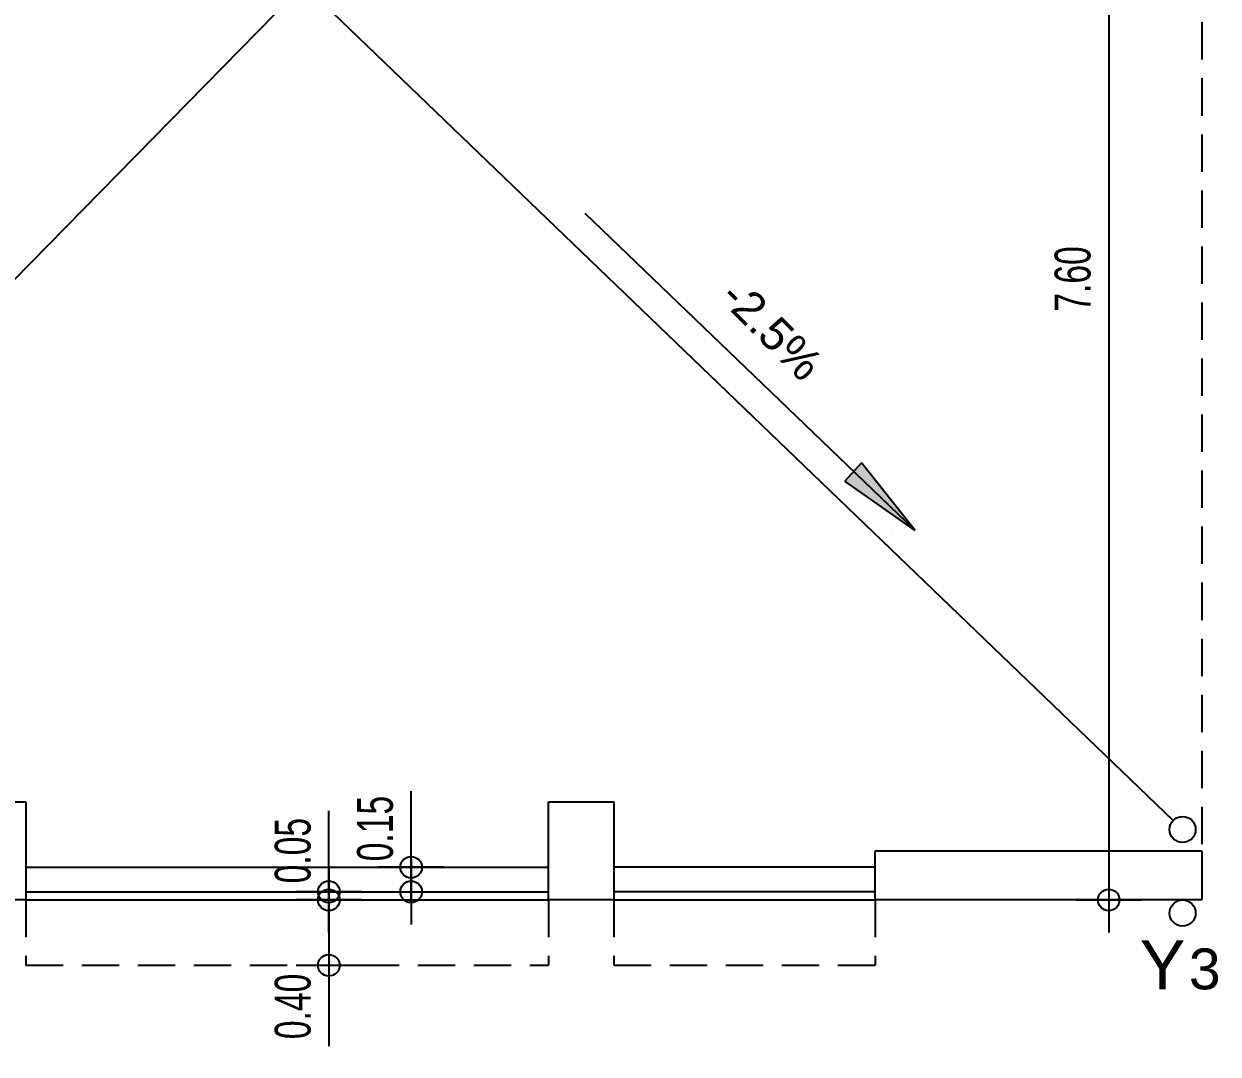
# Model space of a CAD drawing. Header units: metres. Extents: x 0 to 132, y -109 to 310.
# Drawn here: x 26.01 to 33.32, y 248.98 to 255.28 of the extents above; entities that cross this region are included whole.
import ezdxf

# ---------------------------------------------------------------- set-up
doc = ezdxf.new("R2010")
doc.units = ezdxf.units.M
doc.header["$LTSCALE"] = 0.036
doc.linetypes.add('HIDDEN', pattern=[9.525, 6.35, -3.175])
doc.layers.get('Defpoints').update_dxf_attribs({"color": 252})
doc.layers.add('arxitek doma', color=254, linetype='Continuous')
doc.layers.add('DIMBLK', color=252, linetype='Continuous')
doc.styles.add('COMU-C', font='ugcompl.shx', dxfattribs={"width": 0.7})
doc.styles.add('COMU-N', font='arial.ttf')
doc.styles.get("Standard").update_dxf_attribs({"font": 'arial.ttf'})
doc.dimstyles.new('Copy of CADWDOT', dxfattribs={"dimscale": 0.1, "dimtxt": 2.2, "dimasz": 0.08, "dimexe": 2, "dimexo": 0, "dimgap": 0.09, "dimtad": 0, "dimrnd": 0.001, "dimzin": 0, "dimdsep": 46, "dimtxsty": 'COMU-C', "dimblk": 'ARTDIM', "dimcen": 0, "dimdle": 0.05, "dimse1": 1, "dimse2": 1, "dimclrd": 11, "dimclrt": 11, "dimadec": 0, "dimazin": 0, "dimtfac": 1, "dimtmove": 0, "dimatfit": 3, "dimldrblk": 'ARTDIM', "dimfxl": 1, "dimtvp": 0.9999, "dimtolj": 1, "dimtzin": 0, "dimarcsym": 0})

# ---------------------------------------------------------------- blocks, each defined once
blk = doc.blocks.new('ARTDIM')
at = {"layer": 'DIMBLK'}
for p, q in [((0, -24.9975), (0, 24.9975)), ((-24.9975, 0), (24.9975, 0))]:
    blk.add_line(p, q, dxfattribs=at)
blk.add_circle((0, 0), 8.25, dxfattribs=at)
blk = doc.blocks.new('*D1163')
at = {"layer": 'arxitek doma', "color": 11, "lineweight": -2}
blk.add_line((32.6483, 257.5156), (32.6483, 249.9316), dxfattribs=at)
at = {"layer": 'Defpoints', "color": 0, "transparency": 16777216}
for p in [(33.7182, 257.5236), (32.6483, 249.9236), (33.7182, 249.9236)]:
    blk.add_point(p, dxfattribs=at)
at = {"layer": 'arxitek doma', "color": 11, "lineweight": -2, "xscale": 0.008, "yscale": 0.008, "zscale": 0.008}
for p, rotation in [((32.6483, 257.5236), 90), ((32.6483, 249.9236), 270)]:
    blk.add_blockref('ARTDIM', p, dxfattribs=dict(at, rotation=rotation))
at = {"layer": 'arxitek doma', "color": 11, "insert": (32.4283, 253.7236), "char_height": 0.22, "attachment_point": 5, "rotation": 90, "style": 'COMU-C'}
blk.add_mtext('\\A1;7.60', dxfattribs=at)
blk = doc.blocks.new('*D1165')
at = {"layer": 'arxitek doma', "color": 11, "lineweight": -2}
for p, q in [((28.3774, 250.1236), (28.3774, 250.5896)), ((28.3774, 249.9816), (28.3774, 250.1156))]:
    blk.add_line(p, q, dxfattribs=at)
at = {"layer": 'Defpoints', "color": 0, "transparency": 16777216}
for p in [(28.3774, 250.1236), (28.6741, 250.1236), (28.6741, 249.9736)]:
    blk.add_point(p, dxfattribs=at)
at = {"layer": 'arxitek doma', "color": 11, "lineweight": -2, "xscale": 0.008, "yscale": 0.008, "zscale": 0.008}
for p, rotation in [((28.3774, 250.1236), 90), ((28.3774, 249.9736), 270)]:
    blk.add_blockref('ARTDIM', p, dxfattribs=dict(at, rotation=rotation))
at = {"layer": 'arxitek doma', "color": 11, "insert": (28.1574, 250.3606), "char_height": 0.22, "attachment_point": 5, "rotation": 90, "style": 'COMU-C'}
blk.add_mtext('\\A1;0.15', dxfattribs=at)
blk = doc.blocks.new('*D1166')
at = {"layer": 'arxitek doma', "color": 11, "lineweight": -2}
for p, q in [((27.8735, 249.9736), (27.8735, 250.469)), ((27.8735, 249.9316), (27.8735, 249.9656))]:
    blk.add_line(p, q, dxfattribs=at)
at = {"layer": 'Defpoints', "color": 0, "transparency": 16777216}
for p in [(27.8735, 249.9736), (28.6741, 249.9736), (28.6741, 249.9236)]:
    blk.add_point(p, dxfattribs=at)
at = {"layer": 'arxitek doma', "color": 11, "lineweight": -2, "xscale": 0.008, "yscale": 0.008, "zscale": 0.008}
for p, rotation in [((27.8735, 249.9736), 90), ((27.8735, 249.9236), 270)]:
    blk.add_blockref('ARTDIM', p, dxfattribs=dict(at, rotation=rotation))
at = {"layer": 'arxitek doma', "color": 11, "insert": (27.6536, 250.2253), "char_height": 0.22, "attachment_point": 5, "rotation": 90, "style": 'COMU-C'}
blk.add_mtext('\\A1;0.05', dxfattribs=at)
blk = doc.blocks.new('*D1167')
at = {"layer": 'arxitek doma', "color": 11, "lineweight": -2}
for p, q in [((27.8735, 249.9156), (27.8735, 249.5316)), ((27.8735, 249.5236), (27.8735, 249.0283))]:
    blk.add_line(p, q, dxfattribs=at)
at = {"layer": 'Defpoints', "color": 0, "transparency": 16777216}
for p in [(30.1741, 249.9236), (27.8735, 249.5236), (30.1741, 249.5236)]:
    blk.add_point(p, dxfattribs=at)
at = {"layer": 'arxitek doma', "color": 11, "lineweight": -2, "xscale": 0.008, "yscale": 0.008, "zscale": 0.008}
for p, rotation in [((27.8735, 249.9236), 90), ((27.8735, 249.5236), 270)]:
    blk.add_blockref('ARTDIM', p, dxfattribs=dict(at, rotation=rotation))
at = {"layer": 'arxitek doma', "color": 11, "insert": (27.6536, 249.272), "char_height": 0.22, "attachment_point": 5, "rotation": 90, "style": 'COMU-C'}
blk.add_mtext('\\A1;0.40', dxfattribs=at)

msp = doc.modelspace()

# ---------------------------------------------------------------- hatches: boundary and pattern name
at = {"layer": 'arxitek doma'}
h = msp.add_hatch(color=256, dxfattribs=at)
h.paths.add_polyline_path([(31.086, 252.5455), (31.1353, 252.5986), (31.4631, 252.1832), (31.4626, 252.1836)])
h.paths.add_polyline_path([(31.4626, 252.1836), (31.4626, 252.1836), (31.032, 252.4873), (31.086, 252.5455)])

# ---------------------------------------------------------------- linework, layer by layer
at = {"layer": 'arxitek doma', "linetype": 'HIDDEN'}
for p, q in [((33.2182, 261.1236), (33.2182, 250.2236)), ((26.0182, 249.9236), (26.0182, 249.5236)), ((29.2182, 249.9236), (29.2182, 249.5236)), ((29.6182, 249.9236), (29.6182, 249.5236)), ((31.2182, 249.9236), (31.2182, 249.5236)), ((26.0182, 249.5236), (29.2182, 249.5236)), ((29.6182, 249.5236), (31.2182, 249.5236))]:
    msp.add_line(p, q, dxfattribs=at)
at = {"layer": 'arxitek doma'}
for p, q in [((22.5876, 250.2973), (33.0444, 260.95)), ((22.2758, 260.7561), (33.0427, 250.4104)), ((31.4626, 252.1836), (29.4437, 254.1238)), ((31.1353, 252.5986), (31.032, 252.4873)), ((31.4627, 252.1838), (31.1353, 252.5986)), ((31.4626, 252.1836), (31.032, 252.4873)), ((31.3196, 252.1938), (31.3196, 252.1938)), ((25.6182, 250.5236), (26.0182, 250.5236)), ((26.0182, 250.5236), (26.0182, 249.9236)), ((29.2182, 249.9236), (29.2182, 250.5236)), ((29.2182, 250.5236), (29.6182, 250.5236)), ((29.6182, 250.5236), (29.6182, 249.9236)), ((31.2182, 249.9236), (31.2182, 250.2236)), ((31.2182, 250.2236), (33.2182, 250.2236)), ((33.2182, 250.2236), (33.2182, 249.9236)), ((26.0182, 250.1236), (29.2182, 250.1236)), ((31.2182, 250.1236), (29.6182, 250.1236)), ((31.2182, 249.9236), (31.2182, 250.1236)), ((26.0182, 249.9736), (29.2182, 249.9736)), ((31.2182, 249.9736), (29.6182, 249.9736)), ((26.0182, 249.9236), (25.6182, 249.9236)), ((26.0182, 249.9236), (29.2182, 249.9236)), ((29.6182, 249.9236), (29.2182, 249.9236)), ((29.6182, 249.9236), (31.2182, 249.9236)), ((32.8182, 249.9236), (31.2182, 249.9236)), ((33.2182, 249.9236), (32.8182, 249.9236))]:
    msp.add_line(p, q, dxfattribs=at)
for centre in [(33.1004, 250.3549), (33.1004, 249.8436)]:
    msp.add_circle(centre, 0.08, dxfattribs=at)

# ---------------------------------------------------------------- texts
at = {"layer": 'arxitek doma', "style": 'COMU-N'}
for s, height, p in [('Υ', 0.3, (32.8382, 249.3767)), ('3', 0.25, (33.1389, 249.3767))]:
    msp.add_text(s, height=height, dxfattribs=at).set_placement(p)
at = {"layer": 'arxitek doma', "insert": (30.5852, 253.4116), "char_height": 0.2, "attachment_point": 5, "rotation": 314.9}
msp.add_mtext('{\\fArial|b0|i0|c161|p2;-\\fArial|b0|i0|c0|p2;2.5\\fArial|b0|i0|c161|p2;%}', dxfattribs=at)

# ---------------------------------------------------------------- dimensions: what is measured, and where the dimension line sits
at = {"layer": 'arxitek doma'}
for base, p1, p2, picture, middle in [((32.6483, 249.9236), (33.7182, 257.5236), (33.7182, 249.9236), '*D1163', (32.4283, 253.7236)), ((28.3774, 250.1236), (28.6741, 249.9736), (28.6741, 250.1236), '*D1165', (28.1574, 250.3606)), ((27.8735, 249.9736), (28.6741, 249.9236), (28.6741, 249.9736), '*D1166', (27.6536, 250.2253)), ((27.8735, 249.5236), (30.1741, 249.9236), (30.1741, 249.5236), '*D1167', (27.6536, 249.272))]:
    dim = msp.add_linear_dim(base=base, p1=p1, p2=p2, angle=90, dimstyle='Copy of CADWDOT', dxfattribs=at)
    dim.commit()
    dim.dimension.update_dxf_attribs({"geometry": picture, "text_midpoint": middle})

doc.saveas('drawing.dxf')
